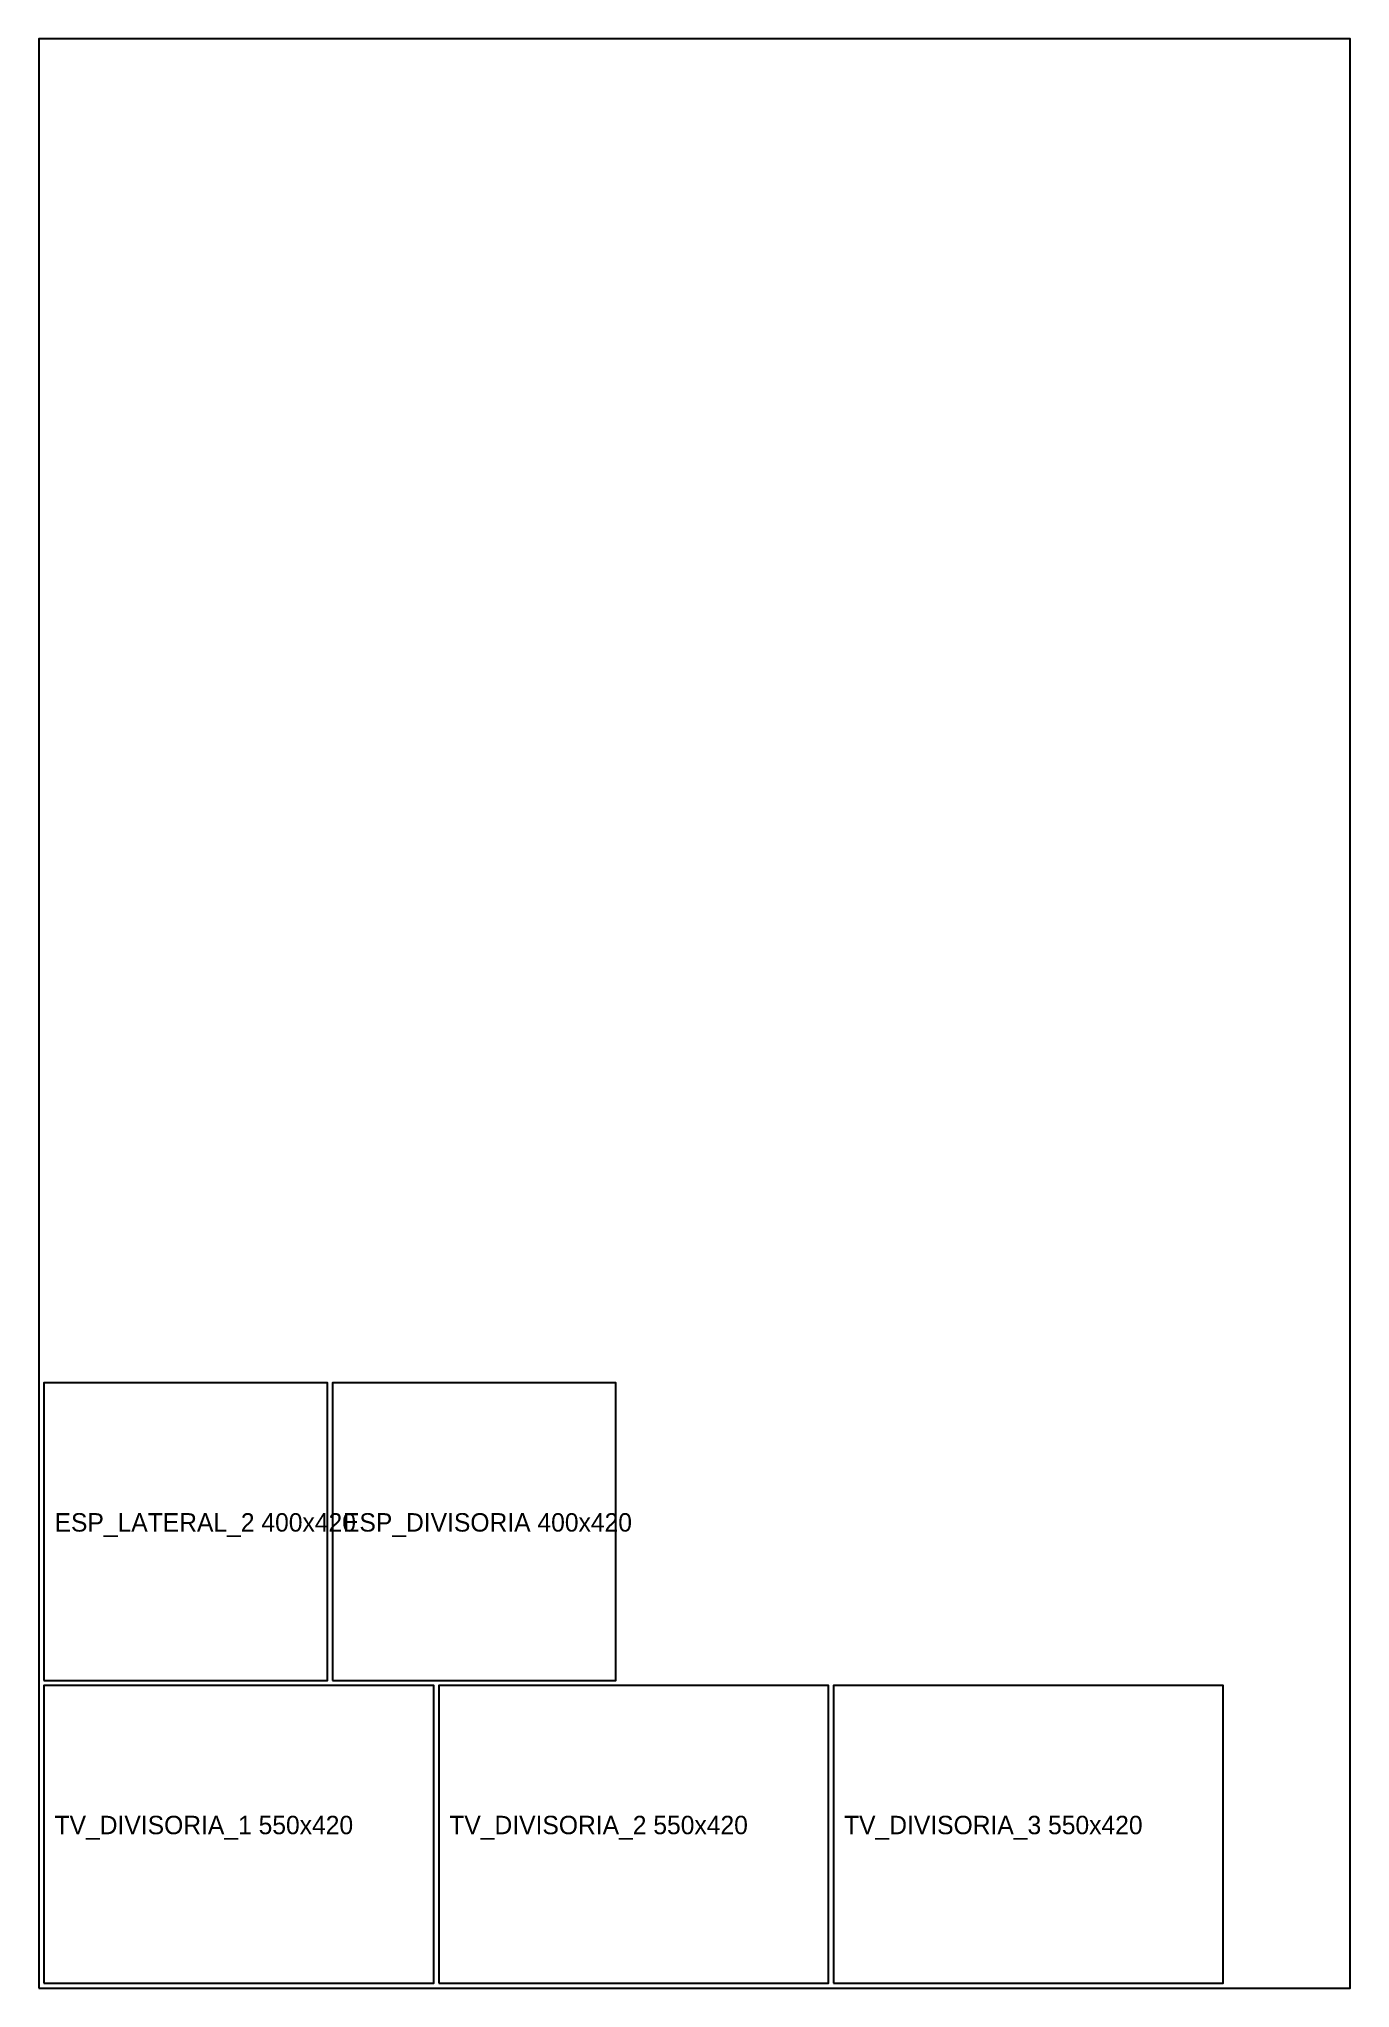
# Model space of a CAD drawing. Header units: millimetres. Extents: x 0 to 1850, y 0 to 2750.
import ezdxf

# ---------------------------------------------------------------- set-up
doc = ezdxf.new("R2010")
doc.units = ezdxf.units.MM
for name, color, linetype in [('CHAPA', 5, 'CONTINUOUS'), ('PECAS', 7, 'CONTINUOUS'), ('TEXTO', 3, 'CONTINUOUS')]:
    doc.layers.add(name, color=color, linetype=linetype)

msp = doc.modelspace()

# ---------------------------------------------------------------- linework, layer by layer
at = {"layer": 'CHAPA'}
msp.add_lwpolyline([(0, 0), (1850, 0), (1850, 2750), (0, 2750)], close=True, dxfattribs=at)
at = {"layer": 'PECAS'}
for points in [[(7, 434), (407, 434), (407, 854), (7, 854)], [(414, 434), (814, 434), (814, 854), (414, 854)], [(7, 7), (557, 7), (557, 427), (7, 427)], [(564, 7), (1114, 7), (1114, 427), (564, 427)], [(1121, 7), (1671, 7), (1671, 427), (1121, 427)]]:
    msp.add_lwpolyline(points, close=True, dxfattribs=at)

# ---------------------------------------------------------------- texts
at = {"layer": 'TEXTO'}
for s, p in [('ESP_LATERAL_2 400x420', (22, 644)), ('ESP_DIVISORIA 400x420', (429, 644)), ('TV_DIVISORIA_1 550x420', (22, 217)), ('TV_DIVISORIA_2 550x420', (579, 217)), ('TV_DIVISORIA_3 550x420', (1136, 217))]:
    msp.add_text(s, height=26, dxfattribs=at).set_placement(p)

doc.saveas('drawing.dxf')
